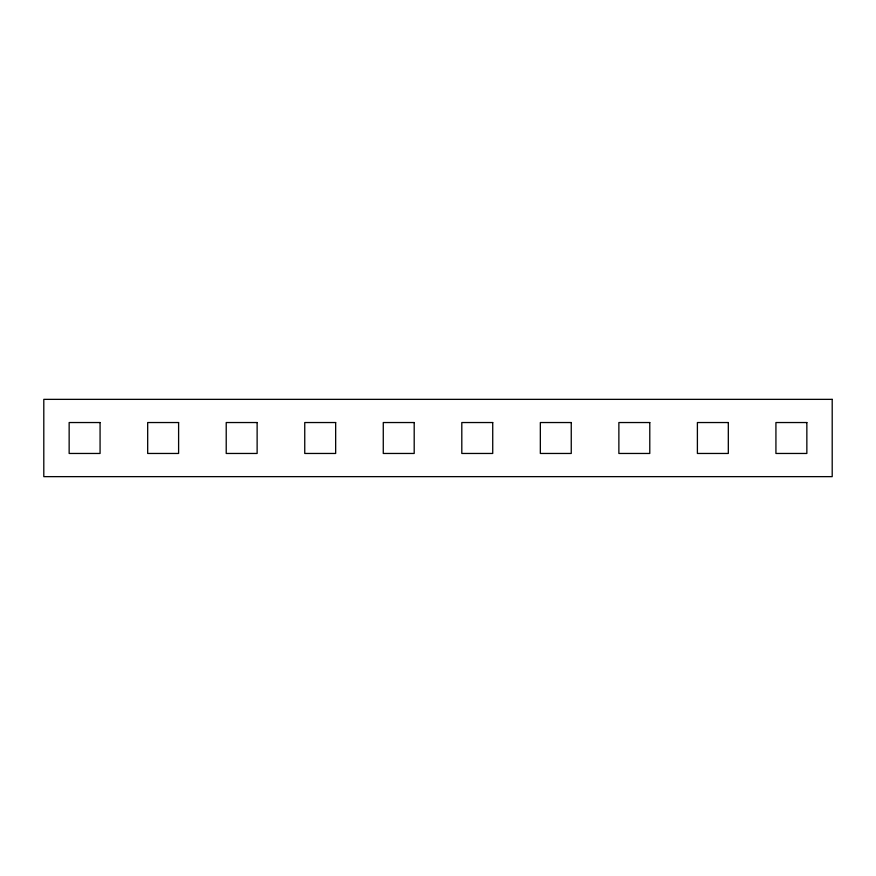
<?xml version="1.0" encoding="UTF-8"?>
<svg xmlns="http://www.w3.org/2000/svg" width="876" height="876" viewBox="0 0 876 876"><rect width="100%" height="100%" fill="white"/><g stroke="black" fill="none" stroke-linecap="round" stroke-linejoin="round"><path stroke-width="1.31" d="M832.2 399.357L43.8 399.357L43.8 476.643L832.2 476.643L832.2 399.357M100.072 422.539L69.149 422.539L69.149 453.461L100.072 453.461L100.072 422.539M178.605 422.539L147.683 422.539L147.683 453.461L178.605 453.461L178.605 422.539M257.128 422.539L226.216 422.539L226.216 453.461L257.128 453.461L257.128 422.539M335.661 422.539L304.749 422.539L304.749 453.461L335.661 453.461L335.661 422.539M414.195 422.539L383.272 422.539L383.272 453.461L414.195 453.461L414.195 422.539M492.728 422.539L461.805 422.539L461.805 453.461L492.728 453.461L492.728 422.539M571.251 422.539L540.339 422.539L540.339 453.461L571.251 453.461L571.251 422.539M649.784 422.539L618.872 422.539L618.872 453.461L649.784 453.461L649.784 422.539M728.317 422.539L697.395 422.539L697.395 453.461L728.317 453.461L728.317 422.539M806.851 422.539L775.928 422.539L775.928 453.461L806.851 453.461L806.851 422.539"/></g></svg>
